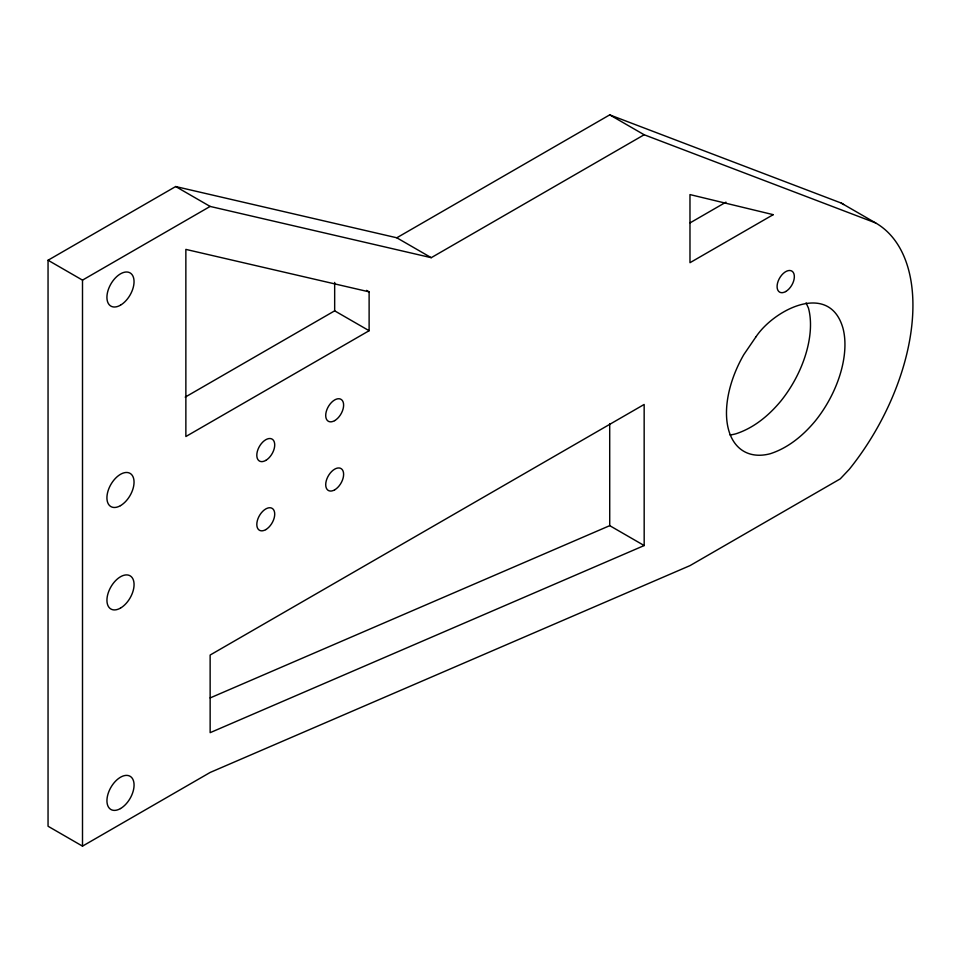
<?xml version="1.0" encoding="UTF-8"?>
<svg xmlns="http://www.w3.org/2000/svg" width="961" height="961" viewBox="0 0 961 961"><rect width="100%" height="100%" fill="white"/><g stroke="black" fill="none" stroke-linecap="round" stroke-linejoin="round"><path stroke-width="1.44" d="M48.05 260.239L175.683 186.542L396.797 237.787L431.249 257.68L644.17 134.756L875.675 222.952A179.923 103.896 -60 0 1 849.32 469.256L840.274 478.854L690.022 565.609L210.159 772.452L82.502 846.136L48.05 826.244L48.05 260.239L82.502 280.131L82.502 846.136M82.502 280.131L210.135 206.435L431.249 257.68M396.797 237.787L609.718 114.864L841.223 203.059L875.675 222.952M185.209 397.121L334.668 310.835L369.12 330.716L185.869 436.522L185.857 249.392L369.12 291.856L369.12 330.716M690.106 222.856L725.963 202.158M210.147 697.926L609.73 525.655L644.182 545.548L644.158 404.461L210.135 655.042L210.147 732.666L644.182 545.548M609.718 114.864L644.17 134.756M366.561 290.378L369.12 291.856M175.683 186.542L210.135 206.435M806.087 302.895L808.477 308.157A83.763 48.362 -60 0 1 780.873 401.025C768.884 415.464 753.977 427.909 735.934 433.795A83.763 48.362 -60 0 1 730.048 434.985M609.706 423.597L609.73 525.655M334.668 282.426L334.668 310.835M841.223 203.059A179.923 103.968 -59.9 0 1 843.65 204.537M756.091 336.65L743.826 354.597A83.763 48.362 -60 0 0 770.386 453.688C788.428 447.802 803.324 435.357 815.324 420.906A83.763 48.362 -60 0 0 842.929 328.049C829.415 281.285 774.386 309.346 756.091 336.65M773.221 214.663L689.986 262.701L689.974 194.578L773.221 214.663M334.668 420.63A12.673 7.316 -60 0 0 342.428 400.641A12.673 7.316 -60 0 0 326.908 409.59A12.673 7.316 -60 0 0 334.668 420.63M334.668 489.846A12.673 7.316 -60 0 0 342.428 469.857A12.673 7.316 -60 0 0 326.908 478.818A12.673 7.316 -60 0 0 334.668 489.846M120.485 505.642A19.184 11.076 -60 0 0 132.234 475.371A19.184 11.076 -60 0 0 108.737 488.933A19.184 11.076 -60 0 0 120.485 505.642M120.509 808.549A19.184 11.076 -60 0 0 132.246 778.266A19.184 11.076 -60 0 0 108.761 791.828A19.184 11.076 -60 0 0 120.509 808.549M265.765 460.415A12.673 7.316 -60 0 0 273.525 440.426A12.673 7.316 -60 0 0 258.004 449.376A12.673 7.316 -60 0 0 265.765 460.415M265.765 529.631A12.673 7.316 -60 0 0 273.525 509.642A12.673 7.316 -60 0 0 258.004 518.604A12.673 7.316 -60 0 0 265.765 529.631M120.485 305.166A19.184 11.076 -60 0 0 132.234 274.894A19.184 11.076 -60 0 0 108.737 288.456A19.184 11.076 -60 0 0 120.485 305.166M120.509 608.073A19.184 11.076 -60 0 0 132.246 577.789A19.184 11.076 -60 0 0 108.761 591.351A19.184 11.076 -60 0 0 120.509 608.073M785.738 291.531A12.181 7.051 -59.9 0 0 793.185 272.311A12.181 7.051 -59.9 0 0 778.23 280.948A12.181 7.051 -59.9 0 0 785.738 291.531"/></g></svg>
